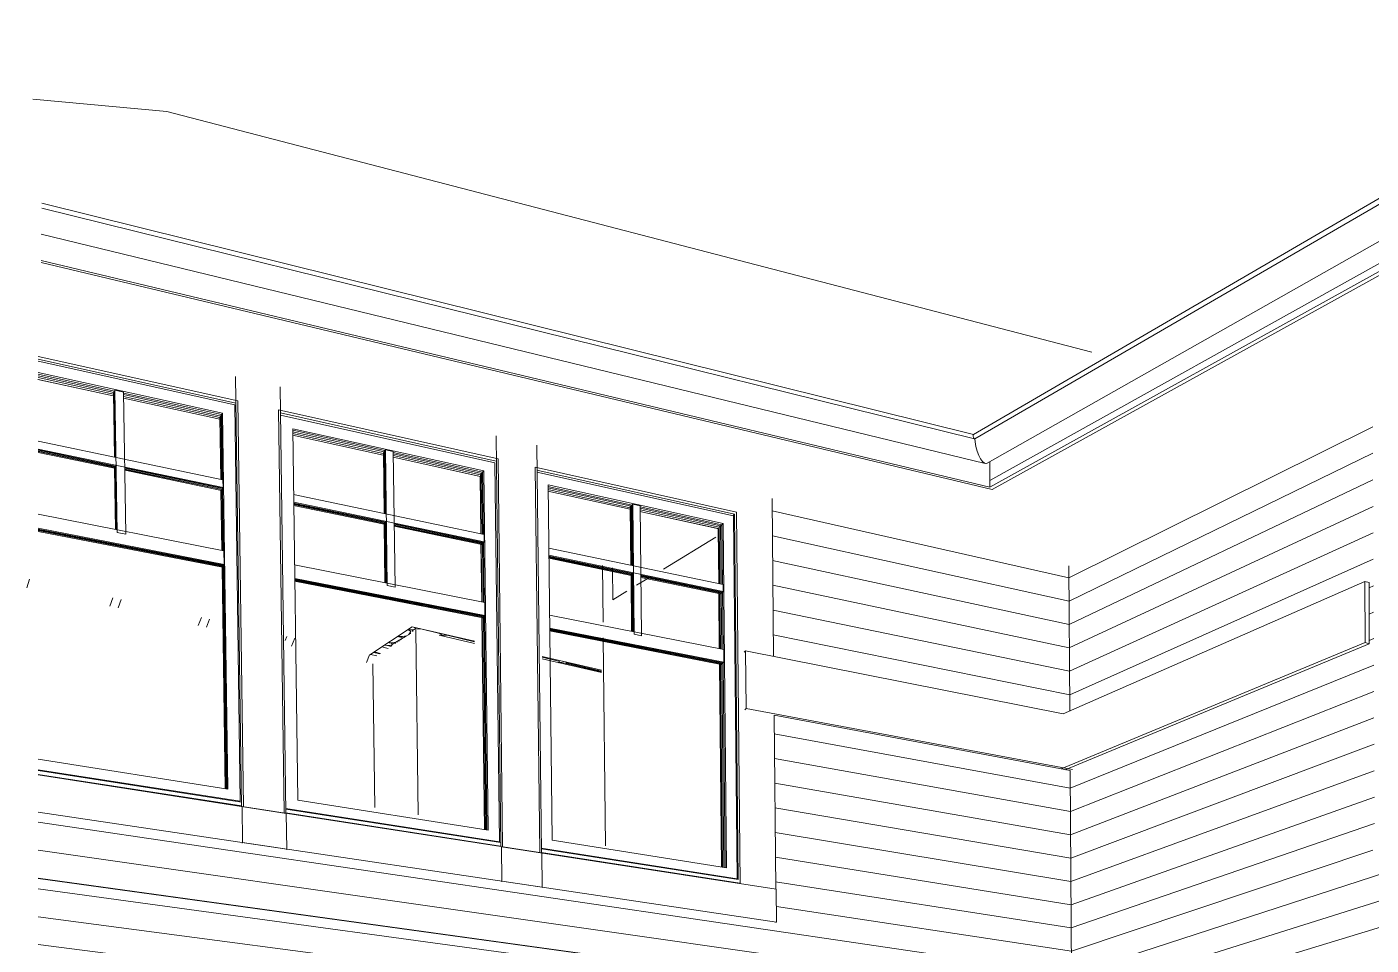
# Model space of a CAD drawing. Header units: inches. Extents: x 490.8 to 498.2, y -67.1 to -6.9.
# Drawn here: x 493.989 to 494.49, y -55.889 to -55.547 of the extents above; entities that cross this region are included whole.
import ezdxf

# ---------------------------------------------------------------- set-up
doc = ezdxf.new("R2010")
doc.units = ezdxf.units.IN
doc.header["$MEASUREMENT"] = 0
for name, color, linetype, lineweight in [('A-GLAZ', 151, 'Continuous', 13), ('A-ROOF', 132, 'Continuous', 13), ('A-ROOF-OTLN', 132, 'Continuous', 9), ('A-WALL', 113, 'Continuous', 13), ('A-WALL-PATT', 111, 'Continuous', 13), ('I-WALL', 2, 'Continuous', 13), ('S-BEAM', 12, 'Continuous', 9)]:
    doc.layers.add(name, color=color, linetype=linetype, lineweight=lineweight)

# ---------------------------------------------------------------- blocks, each defined once
blk = doc.blocks.new('FP_31-Back Patio1')
at = {"layer": 'A-WALL-PATT', "lineweight": 9}
for p, q in [((64.2271, -55.72735), (64.3376, -55.75219)), ((64.22719, -55.73658), (64.33766, -55.76091)), ((64.22728, -55.74581), (64.33772, -55.76963)), ((64.22736, -55.75503), (64.33778, -55.77834)), ((64.22745, -55.76425), (64.33785, -55.78705)), ((64.22754, -55.77347), (64.33791, -55.79576)), ((64.22789, -55.81029), (64.33815, -55.83055)), ((64.22797, -55.81949), (64.33821, -55.83924)), ((64.22806, -55.82868), (64.33827, -55.84792)), ((64.22815, -55.83787), (64.33833, -55.8566)), ((63.95379, -55.84328), (64.33863, -55.89996)), ((64.22824, -55.84705), (64.33839, -55.86528)), ((63.95379, -55.85368), (64.33869, -55.90862)), ((64.22832, -55.85623), (64.33845, -55.87396)), ((64.22841, -55.86541), (64.33851, -55.88263)), ((64.22872, -55.87462), (64.33857, -55.8913))]:
    blk.add_line(p, q, dxfattribs=at)
blk = doc.blocks.new('FP_45-Back Patio1')
at = {"layer": 'A-WALL-PATT', "lineweight": 9}
for p, q in [((64.3387, -55.93788), (64.57382, -55.87186)), ((64.33876, -55.94653), (64.44983, -55.91645)), ((64.33882, -55.95517), (64.44987, -55.92621)), ((64.33888, -55.96381), (64.44992, -55.93597)), ((64.33894, -55.97244), (64.44996, -55.94572)), ((64.339, -55.98107), (64.45, -55.95546)), ((64.33906, -55.9897), (64.45005, -55.9652)), ((64.33924, -56.01556), (64.45017, -55.9944)), ((64.3393, -56.02417), (64.45022, -56.00413)), ((64.33936, -56.03278), (64.45026, -56.01385)), ((64.33942, -56.04139), (64.4503, -56.02356)), ((64.33948, -56.04999), (64.45035, -56.03327)), ((64.33954, -56.05859), (64.45039, -56.04298)), ((64.3396, -56.06719), (64.45043, -56.05268)), ((64.33966, -56.07578), (64.45047, -56.06238)), ((64.33972, -56.08437), (64.45052, -56.07207)), ((64.33978, -56.09296), (64.45056, -56.08176)), ((64.33984, -56.10154), (64.4506, -56.09145)), ((64.3399, -56.11012), (64.45064, -56.10113)), ((64.33996, -56.1187), (64.45069, -56.1108)), ((64.34002, -56.12727), (64.45073, -56.12047)), ((64.34008, -56.13584), (64.45077, -56.13014)), ((64.34014, -56.1444), (64.45081, -56.13981)), ((64.3402, -56.15297), (64.45086, -56.14947)), ((64.34026, -56.16153), (64.4509, -56.15912))]:
    blk.add_line(p, q, dxfattribs=at)
blk = doc.blocks.new('FP_47-Back Patio1')
at = {"layer": 'A-WALL-PATT', "lineweight": 9}
for p, q in [((64.57163, -55.636), (64.57346, -55.63509)), ((64.57165, -55.64711), (64.57347, -55.64623)), ((64.57166, -55.65822), (64.57349, -55.65735)), ((64.57168, -55.66933), (64.57351, -55.66848)), ((64.5717, -55.68043), (64.57352, -55.67959)), ((64.57172, -55.69152), (64.57354, -55.69071)), ((64.3376, -55.75219), (64.45077, -55.696)), ((64.33766, -55.76091), (64.45081, -55.70588)), ((64.33772, -55.76963), (64.45086, -55.71575)), ((64.33778, -55.77834), (64.4509, -55.72562)), ((64.33784, -55.78705), (64.45094, -55.73548)), ((64.33791, -55.79576), (64.45099, -55.74534)), ((64.44938, -55.75592), (64.45103, -55.7552)), ((64.44942, -55.76575), (64.45107, -55.76505)), ((64.44946, -55.77558), (64.45112, -55.77489)), ((64.33815, -55.83055), (64.45116, -55.78474)), ((64.33821, -55.83924), (64.4512, -55.79457)), ((64.33827, -55.84792), (64.45124, -55.80441)), ((64.33833, -55.8566), (64.45129, -55.81423)), ((64.33839, -55.86528), (64.45133, -55.82406)), ((64.33863, -55.89996), (64.57375, -55.82361)), ((64.33845, -55.87396), (64.45137, -55.83388)), ((64.33869, -55.90862), (64.57377, -55.83465)), ((64.33851, -55.88263), (64.45142, -55.84369)), ((64.33875, -55.91728), (64.57378, -55.84568)), ((64.33857, -55.8913), (64.45082, -55.85371)), ((64.33862, -55.92599), (64.5738, -55.85671)), ((64.33868, -55.93464), (64.57382, -55.86773))]:
    blk.add_line(p, q, dxfattribs=at)
blk = doc.blocks.new('FP_57-Back Patio1')
at = {"layer": 'A-WALL-PATT', "lineweight": 9}
for p, q in [((63.95378, -55.86808), (64.33858, -55.92058)), ((63.95378, -55.87847), (64.33864, -55.92924)), ((63.95377, -55.88885), (64.3387, -55.93788)), ((64.22888, -55.93303), (64.33876, -55.94653)), ((64.22897, -55.94217), (64.33882, -55.95517)), ((64.22905, -55.95131), (64.33888, -55.96381)), ((64.22914, -55.96045), (64.33894, -55.97244)), ((64.22923, -55.96958), (64.339, -55.98107)), ((64.22931, -55.9787), (64.33906, -55.9897)), ((64.2303, -56.00612), (64.33924, -56.01556)), ((64.23038, -56.01523), (64.3393, -56.02417)), ((64.23047, -56.02434), (64.33936, -56.03278)), ((64.23055, -56.03344), (64.33942, -56.04139)), ((64.23064, -56.04254), (64.33948, -56.04999)), ((64.23073, -56.05163), (64.33954, -56.05859)), ((64.23081, -56.06072), (64.3396, -56.06719)), ((64.2309, -56.0698), (64.33966, -56.07578)), ((64.23098, -56.07889), (64.33972, -56.08437)), ((64.23107, -56.08796), (64.33978, -56.09296)), ((64.23116, -56.09704), (64.33984, -56.10154)), ((64.23124, -56.10611), (64.3399, -56.11012)), ((64.23133, -56.11518), (64.33996, -56.1187)), ((64.23141, -56.12424), (64.34002, -56.12727)), ((64.2315, -56.1333), (64.34008, -56.13584)), ((64.23158, -56.14235), (64.34014, -56.1444)), ((64.23167, -56.15141), (64.3402, -56.15297)), ((64.23176, -56.16045), (64.34026, -56.16153))]:
    blk.add_line(p, q, dxfattribs=at)
blk = doc.blocks.new('FP_58-Back Patio1')
at = {"layer": 'A-WALL-PATT', "lineweight": 9}
for p, q in [((64.08699, -55.77624), (64.0897, -55.7746)), ((64.0897, -55.7746), (64.08758, -55.7741)), ((64.08787, -55.77392), (64.08841, -55.77404)), ((64.08841, -55.77404), (64.08951, -55.77405)), ((64.08909, -55.77496), (64.08879, -55.77515)), ((64.08899, -55.7753), (64.08879, -55.77515)), ((64.08909, -55.77496), (64.0906, -55.77405)), ((64.08951, -55.77405), (64.0909, -55.77387)), ((64.0906, -55.77405), (64.09087, -55.77405)), ((64.0909, -55.77387), (64.09181, -55.77332)), ((64.09205, -55.77184), (64.09131, -55.77163)), ((64.09242, -55.77295), (64.09151, -55.7735)), ((64.0916, -55.77357), (64.09151, -55.7735)), ((64.09235, -55.77165), (64.09156, -55.77146)), ((64.09181, -55.77332), (64.09254, -55.77221)), ((64.09254, -55.77221), (64.09205, -55.77184)), ((64.09346, -55.77166), (64.09235, -55.77165)), ((64.09242, -55.77295), (64.09254, -55.77295)), ((64.09388, -55.77072), (64.093, -55.77051)), ((64.09376, -55.77147), (64.09315, -55.77184)), ((64.09315, -55.77184), (64.09334, -55.7724)), ((64.09438, -55.7711), (64.09346, -55.77166)), ((64.09517, -55.77129), (64.09376, -55.77147)), ((64.09438, -55.7711), (64.09388, -55.77072)), ((64.09517, -55.77129), (64.09628, -55.77129)), ((64.10341, -55.77299), (64.09628, -55.77129)), ((64.10389, -55.77336), (64.10341, -55.77299)), ((64.10389, -55.77336), (64.10437, -55.77373)), ((64.10409, -55.77389), (64.10468, -55.77354)), ((64.10437, -55.77373), (64.10409, -55.77389)), ((64.10468, -55.77354), (64.10578, -55.77355)), ((64.10578, -55.77355), (64.10657, -55.77373)), ((64.11621, -55.77602), (64.10657, -55.77373)), ((64.08102, -55.78055), (64.07868, -55.78001)), ((64.0813, -55.78037), (64.07895, -55.77983)), ((64.08406, -55.77855), (64.08171, -55.778)), ((64.08282, -55.77727), (64.08381, -55.7775)), ((64.08381, -55.7775), (64.0849, -55.7775)), ((64.08518, -55.77781), (64.08381, -55.7775)), ((64.08451, -55.77641), (64.0842, -55.77635)), ((64.0853, -55.77659), (64.08421, -55.77634)), ((64.0856, -55.77641), (64.08451, -55.77641)), ((64.0849, -55.7775), (64.0855, -55.77714)), ((64.08639, -55.7766), (64.0852, -55.77732)), ((64.0855, -55.77714), (64.0852, -55.77732)), ((64.08554, -55.77757), (64.0852, -55.77732)), ((64.08579, -55.77696), (64.0853, -55.77659)), ((64.0855, -55.77714), (64.08579, -55.77696)), ((64.0856, -55.77641), (64.08699, -55.77624)), ((64.08702, -55.7766), (64.08639, -55.7766)), ((64.08789, -55.77569), (64.08729, -55.77605)), ((64.08755, -55.77625), (64.08729, -55.77605)), ((64.08789, -55.77569), (64.08839, -55.77569)), ((64.11622, -55.77577), (64.11596, -55.77571)), ((64.07993, -55.78128), (64.07758, -55.78074)), ((64.1476, -55.78322), (64.14153, -55.78178)), ((64.14803, -55.78357), (64.14753, -55.78385)), ((64.14803, -55.78357), (64.1476, -55.78322)), ((64.14878, -55.78375), (64.14771, -55.78375)), ((64.14942, -55.7834), (64.14847, -55.78318)), ((64.16352, -55.78725), (64.14878, -55.78375)), ((64.14942, -55.7834), (64.14944, -55.7834)), ((64.15017, -55.78358), (64.15019, -55.78357)), ((64.1506, -55.78393), (64.15017, -55.78358)), ((64.16353, -55.787), (64.1506, -55.78393))]:
    blk.add_line(p, q, dxfattribs=at)

msp = doc.modelspace()

# ---------------------------------------------------------------- linework, layer by layer
at = {"layer": 'A-GLAZ', "lineweight": 9}
for p, q in [((493.99326, -55.66979), (494.06754, -55.68636)), ((494.0664, -55.68783), (493.99325, -55.67157)), ((493.99326, -55.67078), (494.0668, -55.68716)), ((494.02116, -55.6845), (493.99311, -55.67835)), ((494.02119, -55.6845), (493.99314, -55.67835)), ((494.02121, -55.68386), (493.99318, -55.6777)), ((493.9932, -55.67702), (494.02142, -55.68323)), ((494.02163, -55.68269), (493.99322, -55.67643)), ((494.02163, -55.68269), (493.99322, -55.67643)), ((493.99322, -55.67643), (494.02163, -55.68269)), ((493.99324, -55.67582), (494.06181, -55.69093)), ((494.06896, -55.83737), (494.06672, -55.67731)), ((494.06087, -55.69257), (494.02499, -55.68469)), ((494.02501, -55.68402), (494.06121, -55.69198)), ((494.0615, -55.69147), (494.02502, -55.68343)), ((494.0615, -55.69147), (494.02502, -55.68343)), ((494.02502, -55.68343), (494.0615, -55.69147)), ((494.08327, -55.68107), (494.08543, -55.83992)), ((494.06082, -55.6932), (494.02494, -55.68533)), ((494.06085, -55.6932), (494.02497, -55.68533)), ((494.06847, -55.83546), (494.0664, -55.68783)), ((494.06754, -55.68636), (494.06965, -55.83747)), ((494.08475, -55.83981), (494.0827, -55.68974)), ((494.0827, -55.68974), (494.16445, -55.70798)), ((494.06087, -55.69257), (494.0615, -55.69147)), ((494.0612, -55.71556), (494.06087, -55.69257)), ((494.0615, -55.69147), (494.06121, -55.69198)), ((494.06121, -55.69198), (494.06154, -55.71565)), ((494.06181, -55.69093), (494.0615, -55.69147)), ((494.06185, -55.71572), (494.0615, -55.69147)), ((494.06185, -55.71572), (494.0615, -55.69147)), ((494.0615, -55.69147), (494.06185, -55.71572)), ((494.06181, -55.69093), (494.06379, -55.83095)), ((494.0834, -55.69086), (494.16375, -55.70875)), ((494.16332, -55.70938), (494.0834, -55.69161)), ((494.12169, -55.70655), (494.08791, -55.69914)), ((494.12172, -55.70655), (494.08794, -55.69914)), ((494.12173, -55.70594), (494.08795, -55.69852)), ((494.08797, -55.69786), (494.12201, -55.70535)), ((494.12229, -55.70485), (494.08798, -55.6973)), ((494.12229, -55.70485), (494.08798, -55.6973)), ((494.08798, -55.6973), (494.12229, -55.70485)), ((494.08986, -55.83506), (494.08799, -55.6967)), ((494.08799, -55.6967), (494.15912, -55.71239)), ((494.16552, -55.85233), (494.16372, -55.69934)), ((494.17886, -55.70278), (494.1806, -55.85467)), ((494.15781, -55.71447), (494.1254, -55.70736)), ((494.1579, -55.71449), (494.12542, -55.70737)), ((494.15791, -55.71388), (494.12544, -55.70675)), ((494.12545, -55.70611), (494.15835, -55.71334)), ((494.15873, -55.71288), (494.12546, -55.70555)), ((494.15873, -55.71288), (494.12546, -55.70555)), ((494.12546, -55.70555), (494.15873, -55.71288)), ((494.16499, -55.8505), (494.16332, -55.70938)), ((494.16445, -55.70798), (494.16616, -55.85243)), ((494.15806, -55.7358), (494.15781, -55.71447)), ((494.15791, -55.71388), (494.15873, -55.71288)), ((494.15818, -55.73586), (494.15791, -55.71388)), ((494.15873, -55.71288), (494.15835, -55.71334)), ((494.15835, -55.71334), (494.15862, -55.73596)), ((494.15912, -55.71239), (494.15873, -55.71288)), ((494.159, -55.73606), (494.15873, -55.71288)), ((494.159, -55.73606), (494.15873, -55.71288)), ((494.15873, -55.71288), (494.159, -55.73606)), ((494.15912, -55.71239), (494.16072, -55.84622)), ((494.17997, -55.85457), (494.17833, -55.71108)), ((494.17833, -55.71108), (494.25324, -55.72779)), ((494.17896, -55.71214), (494.25256, -55.72853)), ((494.25212, -55.72913), (494.17896, -55.71286)), ((494.06157, -55.74205), (494.06125, -55.71964)), ((494.06159, -55.71928), (494.06192, -55.74213)), ((494.06222, -55.7422), (494.06189, -55.71891)), ((494.06222, -55.7422), (494.06189, -55.71891)), ((494.06189, -55.71891), (494.06222, -55.7422)), ((494.21366, -55.72673), (494.183, -55.72)), ((494.21368, -55.72673), (494.18303, -55.72)), ((494.2137, -55.72613), (494.18304, -55.7194)), ((494.18305, -55.71878), (494.21404, -55.72559)), ((494.21438, -55.72513), (494.18306, -55.71823)), ((494.21438, -55.72513), (494.18306, -55.71823)), ((494.18306, -55.71823), (494.21438, -55.72513)), ((494.18457, -55.84998), (494.18307, -55.71767)), ((494.18307, -55.71767), (494.24826, -55.73204)), ((494.26648, -55.72268), (494.26703, -55.78153)), ((494.24642, -55.73391), (494.21729, -55.72752)), ((494.2467, -55.73397), (494.21731, -55.72752)), ((494.21733, -55.72632), (494.24734, -55.73292)), ((494.24683, -55.73341), (494.21733, -55.72693)), ((494.24779, -55.73249), (494.21734, -55.72578)), ((494.24779, -55.73249), (494.21734, -55.72578)), ((494.21734, -55.72578), (494.24779, -55.73249)), ((494.25198, -55.72909), (494.25256, -55.72853)), ((494.25345, -55.86429), (494.25212, -55.72913)), ((494.25256, -55.72853), (494.25389, -55.8646)), ((494.25324, -55.72779), (494.25311, -55.72792)), ((494.25324, -55.72779), (494.25459, -55.86614)), ((494.24662, -55.75434), (494.24642, -55.73391)), ((494.24682, -55.73385), (494.2467, -55.73397)), ((494.2469, -55.75442), (494.2467, -55.73397)), ((494.24683, -55.73341), (494.24779, -55.73249)), ((494.24704, -55.75446), (494.24683, -55.73341)), ((494.24779, -55.73249), (494.24734, -55.73292)), ((494.24734, -55.73292), (494.24756, -55.75458)), ((494.24826, -55.73204), (494.24779, -55.73249)), ((494.24801, -55.75469), (494.24779, -55.73249)), ((494.24801, -55.75469), (494.24779, -55.73249)), ((494.24779, -55.73249), (494.24801, -55.75469)), ((494.24826, -55.73204), (494.24953, -55.86021)), ((494.15837, -55.76113), (494.15811, -55.7397)), ((494.15848, -55.76118), (494.15822, -55.73976)), ((494.15866, -55.73944), (494.15892, -55.76128)), ((494.15931, -55.76137), (494.15904, -55.7391)), ((494.15931, -55.76137), (494.15904, -55.7391)), ((494.15904, -55.7391), (494.15931, -55.76137)), ((494.06283, -55.83077), (494.06166, -55.74827)), ((494.062, -55.74793), (494.06317, -55.83084)), ((494.06347, -55.83089), (494.0623, -55.74758)), ((494.06347, -55.83089), (494.0623, -55.74758)), ((494.0623, -55.74758), (494.06347, -55.83089)), ((494.24686, -55.7786), (494.24666, -55.75808)), ((494.24714, -55.77867), (494.24694, -55.75815)), ((494.24728, -55.77871), (494.24708, -55.75819)), ((494.24759, -55.75791), (494.2478, -55.77883)), ((494.24825, -55.77893), (494.24804, -55.75761)), ((494.24825, -55.77893), (494.24804, -55.75761)), ((494.24804, -55.75761), (494.24825, -55.77893)), ((494.15938, -55.84596), (494.15844, -55.76707)), ((494.15949, -55.846), (494.15855, -55.76712)), ((494.15899, -55.76682), (494.15993, -55.84608)), ((494.16032, -55.84615), (494.15937, -55.76651)), ((494.16032, -55.84615), (494.15937, -55.76651)), ((494.15937, -55.76651), (494.16032, -55.84615)), ((494.24767, -55.85987), (494.24692, -55.78429)), ((494.24795, -55.85993), (494.2472, -55.78436)), ((494.24809, -55.85996), (494.24734, -55.78441)), ((494.24785, -55.78414), (494.2486, -55.86005)), ((494.24906, -55.86013), (494.2483, -55.78385)), ((494.24906, -55.86013), (494.2483, -55.78385)), ((494.2483, -55.78385), (494.24906, -55.86013)), ((494.26724, -55.80335), (494.26786, -55.8682)), ((494.06379, -55.83095), (493.9932, -55.81983)), ((493.9932, -55.82373), (494.06847, -55.83546)), ((494.06889, -55.83579), (493.99321, -55.82401)), ((493.99321, -55.82548), (494.06887, -55.83721)), ((493.99323, -55.82563), (494.0856, -55.83995)), ((494.06847, -55.83546), (494.06827, -55.8357)), ((494.16072, -55.84622), (494.08986, -55.83506)), ((494.08578, -55.85325), (493.99322, -55.83946)), ((494.0693, -55.8508), (494.06911, -55.83739)), ((494.06911, -55.83739), (494.1808, -55.85471)), ((494.0854, -55.8381), (494.16499, -55.8505)), ((494.16543, -55.85083), (494.08541, -55.83837)), ((494.08543, -55.83978), (494.16541, -55.85218)), ((494.0856, -55.83995), (494.08578, -55.85325)), ((494.24953, -55.86021), (494.18457, -55.84998)), ((494.06912, -55.851), (494.0693, -55.8508)), ((494.18094, -55.86743), (494.0693, -55.8508)), ((494.08578, -55.85325), (494.08559, -55.85345)), ((494.16499, -55.8505), (494.16475, -55.85071)), ((494.16587, -55.86518), (494.16572, -55.85237)), ((494.16572, -55.85237), (494.26809, -55.86824)), ((494.18057, -55.85293), (494.25345, -55.86429)), ((494.25389, -55.8646), (494.18058, -55.85319)), ((494.18059, -55.85453), (494.25446, -55.86599)), ((494.1808, -55.85471), (494.18094, -55.86743)), ((494.16564, -55.86537), (494.16587, -55.86518)), ((494.2682, -55.88042), (494.16587, -55.86518)), ((494.25345, -55.86429), (494.25316, -55.86448)), ((494.18094, -55.86743), (494.18071, -55.86761)), ((494.26809, -55.86824), (494.2682, -55.88042)), ((494.2682, -55.88042), (494.26793, -55.88059))]:
    msp.add_line(p, q, dxfattribs=at)
at = {"layer": 'A-GLAZ'}
for p, q in [((494.02122, -55.68353), (494.02137, -55.68321)), ((494.02157, -55.70727), (494.02122, -55.68353)), ((494.02137, -55.68321), (494.02173, -55.70731)), ((494.02142, -55.68323), (494.02137, -55.68321)), ((494.02142, -55.68311), (494.02157, -55.68279)), ((494.02178, -55.70733), (494.02142, -55.68311)), ((494.02157, -55.68279), (494.02194, -55.70737)), ((494.02162, -55.6828), (494.02157, -55.68279)), ((494.02163, -55.68269), (494.02178, -55.68237)), ((494.022, -55.70738), (494.02163, -55.68269)), ((494.02178, -55.68237), (494.02258, -55.73535)), ((494.02502, -55.68308), (494.02178, -55.68237)), ((494.02582, -55.73598), (494.02502, -55.68308)), ((493.99319, -55.70519), (494.02184, -55.71114)), ((494.02184, -55.71103), (493.9932, -55.70508)), ((494.02205, -55.71063), (493.99321, -55.70463)), ((493.99321, -55.70474), (494.02204, -55.71074)), ((494.06203, -55.71576), (493.99323, -55.70136)), ((493.99323, -55.7043), (494.06207, -55.71862)), ((494.12202, -55.70524), (494.12222, -55.70495)), ((494.12231, -55.72837), (494.12202, -55.70524)), ((494.12222, -55.70495), (494.12252, -55.72842)), ((494.12229, -55.70496), (494.12222, -55.70495)), ((494.12229, -55.70485), (494.1225, -55.70456)), ((494.1226, -55.72844), (494.12229, -55.70485)), ((494.1225, -55.70456), (494.12315, -55.75516)), ((494.12546, -55.70522), (494.1225, -55.70456)), ((494.12611, -55.75574), (494.12546, -55.70522)), ((494.02164, -55.71142), (493.99318, -55.70552)), ((494.12174, -55.70563), (494.12195, -55.70534)), ((494.12203, -55.7283), (494.12174, -55.70563)), ((494.12195, -55.70534), (494.12224, -55.72835)), ((494.12201, -55.70535), (494.12195, -55.70534)), ((494.02198, -55.73424), (494.02164, -55.71142)), ((494.02179, -55.71101), (494.02214, -55.73428)), ((494.02219, -55.73429), (494.02184, -55.71103)), ((494.02199, -55.71061), (494.02235, -55.73433)), ((494.0224, -55.73434), (494.02205, -55.71063)), ((494.02542, -55.71188), (494.0616, -55.71939)), ((494.06142, -55.71968), (494.02542, -55.71221)), ((494.06189, -55.71891), (494.02543, -55.71133)), ((494.02543, -55.71144), (494.06183, -55.71901)), ((494.06166, -55.71929), (494.02543, -55.71177)), ((494.0616, -55.71939), (494.06142, -55.71968)), ((494.0616, -55.71939), (494.0616, -55.71928)), ((494.06183, -55.71901), (494.06166, -55.71929)), ((494.06183, -55.71901), (494.06183, -55.71889)), ((494.06207, -55.71862), (494.06189, -55.71891)), ((494.06207, -55.71862), (494.06203, -55.71576)), ((494.15923, -55.73611), (494.08831, -55.72127)), ((494.12236, -55.7319), (494.08833, -55.72483)), ((494.08833, -55.72494), (494.12236, -55.73201)), ((494.12208, -55.73226), (494.08833, -55.72526)), ((494.12263, -55.73154), (494.08834, -55.72441)), ((494.08834, -55.72451), (494.12263, -55.73164)), ((494.08835, -55.72409), (494.15927, -55.73884)), ((494.21404, -55.72548), (494.21429, -55.72522)), ((494.21429, -55.72522), (494.21453, -55.74768)), ((494.21438, -55.72524), (494.21429, -55.72522)), ((494.21438, -55.72513), (494.21463, -55.72486)), ((494.21462, -55.7477), (494.21438, -55.72513)), ((494.21463, -55.72486), (494.21515, -55.77328)), ((494.21735, -55.72546), (494.21463, -55.72486)), ((494.0624, -55.74224), (493.99322, -55.72858)), ((494.2137, -55.72584), (494.21396, -55.72557)), ((494.21393, -55.74754), (494.2137, -55.72584)), ((494.21396, -55.72557), (494.21419, -55.7476)), ((494.21404, -55.72559), (494.21396, -55.72557)), ((494.21428, -55.74762), (494.21404, -55.72548)), ((494.21786, -55.77381), (494.21735, -55.72546)), ((494.06183, -55.7483), (493.99317, -55.73494)), ((493.99318, -55.73463), (494.062, -55.74803)), ((494.06206, -55.74794), (493.99319, -55.73453)), ((493.9932, -55.73421), (494.06224, -55.74767)), ((494.0623, -55.74758), (493.99321, -55.73411)), ((493.99322, -55.7338), (494.06247, -55.74731)), ((494.02258, -55.73535), (494.02582, -55.73598)), ((494.12236, -55.75406), (494.12208, -55.73226)), ((494.12229, -55.73188), (494.12257, -55.7541)), ((494.12264, -55.75412), (494.12236, -55.7319)), ((494.12256, -55.73152), (494.12285, -55.75417)), ((494.12292, -55.75418), (494.12263, -55.73154)), ((494.15844, -55.73981), (494.12578, -55.73303)), ((494.15874, -55.73946), (494.12579, -55.73261)), ((494.12579, -55.73272), (494.15866, -55.73954)), ((494.15904, -55.7391), (494.1258, -55.73219)), ((494.1258, -55.7323), (494.15896, -55.73919)), ((494.15866, -55.73954), (494.15844, -55.73981)), ((494.15866, -55.73954), (494.15866, -55.73944)), ((494.15896, -55.73919), (494.15874, -55.73946)), ((494.15896, -55.73919), (494.15896, -55.73909)), ((494.15927, -55.73884), (494.15904, -55.7391)), ((494.15927, -55.73884), (494.15923, -55.73611)), ((494.06247, -55.74731), (494.0624, -55.74224)), ((494.24828, -55.75475), (494.18333, -55.74115)), ((494.18334, -55.74467), (494.21431, -55.7511)), ((494.21398, -55.75133), (494.18334, -55.74498)), ((494.21465, -55.75066), (494.18335, -55.74416)), ((494.18335, -55.74426), (494.21465, -55.75077)), ((494.21431, -55.751), (494.18335, -55.74457)), ((494.18336, -55.74385), (494.24831, -55.75736)), ((494.062, -55.74803), (494.06183, -55.7483)), ((494.062, -55.74803), (494.062, -55.74793)), ((494.06224, -55.74767), (494.06206, -55.74794)), ((494.06224, -55.74767), (494.06224, -55.74757)), ((494.06247, -55.74731), (494.0623, -55.74758)), ((494.15954, -55.76142), (494.08866, -55.74743)), ((494.15876, -55.76717), (494.08871, -55.75354)), ((494.08872, -55.75284), (494.15929, -55.76659)), ((494.15906, -55.76684), (494.08872, -55.75314)), ((494.08872, -55.75324), (494.15899, -55.76692)), ((494.08873, -55.75244), (494.15959, -55.76626)), ((494.15937, -55.76651), (494.08873, -55.75274)), ((494.12315, -55.75516), (494.12611, -55.75574)), ((494.2142, -55.77219), (494.21398, -55.75133)), ((494.21423, -55.75098), (494.21445, -55.77224)), ((494.21454, -55.77226), (494.21431, -55.751)), ((494.21456, -55.75064), (494.2148, -55.77232)), ((494.21488, -55.77234), (494.21465, -55.75066)), ((494.2176, -55.75178), (494.24759, -55.75801)), ((494.24733, -55.75825), (494.2176, -55.75208)), ((494.24804, -55.75761), (494.21761, -55.75128)), ((494.21761, -55.75138), (494.24795, -55.75769)), ((494.24768, -55.75793), (494.21761, -55.75168)), ((494.24831, -55.75736), (494.24828, -55.75475)), ((494.24759, -55.75801), (494.24733, -55.75825)), ((494.24759, -55.75801), (494.24759, -55.75791)), ((494.24795, -55.75769), (494.24768, -55.75793)), ((494.24795, -55.75769), (494.24795, -55.75758)), ((494.24831, -55.75736), (494.24804, -55.75761)), ((494.15959, -55.76626), (494.15954, -55.76142)), ((494.15899, -55.76692), (494.15876, -55.76717)), ((494.15899, -55.76692), (494.15899, -55.76683)), ((494.15929, -55.76659), (494.15906, -55.76684)), ((494.15929, -55.76659), (494.15929, -55.76649)), ((494.15959, -55.76626), (494.15937, -55.76651)), ((494.24852, -55.77898), (494.18361, -55.76617)), ((494.24794, -55.78416), (494.18365, -55.77163)), ((494.18365, -55.77173), (494.24785, -55.78423)), ((494.24759, -55.78446), (494.18365, -55.77201)), ((494.2483, -55.78385), (494.18366, -55.77125)), ((494.18366, -55.77134), (494.24821, -55.78393)), ((494.18367, -55.77096), (494.24857, -55.78363)), ((494.21515, -55.77328), (494.21786, -55.77381)), ((494.24857, -55.78363), (494.24852, -55.77898)), ((494.24785, -55.78423), (494.24759, -55.78446)), ((494.24785, -55.78423), (494.24785, -55.78414)), ((494.24821, -55.78393), (494.24794, -55.78416)), ((494.24821, -55.78393), (494.24821, -55.78383)), ((494.24857, -55.78363), (494.2483, -55.78385))]:
    msp.add_line(p, q, dxfattribs=at)
at = {"layer": 'A-ROOF'}
for p, q in [((493.99125, -55.57394), (494.04115, -55.57854)), ((494.04115, -55.57854), (494.38553, -55.66823))]:
    msp.add_line(p, q, dxfattribs=at)
at = {"layer": 'A-ROOF-OTLN'}
for p, q in [((494.34152, -55.69887), (494.60219, -55.54708)), ((494.60233, -55.54944), (494.34196, -55.70047)), ((494.60376, -55.56406), (494.34659, -55.70958)), ((494.60261, -55.5738), (494.34765, -55.71595)), ((494.60409, -55.57624), (494.34766, -55.71843)), ((494.60434, -55.57785), (494.34848, -55.71932)), ((494.34188, -55.70049), (493.99451, -55.61455)), ((493.99452, -55.61271), (494.34156, -55.69884)), ((494.34591, -55.70969), (493.99438, -55.62421)), ((494.34848, -55.71932), (493.99428, -55.63484)), ((494.34766, -55.71843), (493.99431, -55.63403)), ((494.34759, -55.70889), (494.34766, -55.71843))]:
    msp.add_line(p, q, dxfattribs=at)
for points in [[(494.34196, -55.70047, 0), (494.34188, -55.70048, 0), (494.3418, -55.70044, 0), (494.34171, -55.70035, 0), (494.34163, -55.70021, 0), (494.34155, -55.70003, 0), (494.34148, -55.69984, 0), (494.34143, -55.69963, 0), (494.34141, -55.69942, 0), (494.3414, -55.69923, 0), (494.34142, -55.69907, 0), (494.34145, -55.69894, 0), (494.34151, -55.69887, 0), (494.34152, -55.69886, 0)], [(494.34151, -55.69887, 0), (494.34145, -55.69894, 0), (494.34142, -55.69907, 0), (494.3414, -55.69923, 0), (494.34141, -55.69942, 0), (494.34143, -55.69963, 0), (494.34148, -55.69984, 0), (494.34155, -55.70003, 0), (494.34163, -55.70021, 0), (494.34171, -55.70035, 0), (494.3418, -55.70044, 0), (494.34188, -55.70048, 0), (494.34196, -55.70047, 0)], [(494.3468, -55.70939, 0), (494.34624, -55.70969, 0), (494.34557, -55.70955, 0), (494.34486, -55.70897, 0), (494.34414, -55.70798, 0), (494.34346, -55.70665, 0), (494.34287, -55.70507, 0), (494.34242, -55.70335, 0), (494.34213, -55.70161, 0), (494.34203, -55.70045, 0)], [(494.34203, -55.70045, 0), (494.34213, -55.70161, 0), (494.34242, -55.70335, 0), (494.34287, -55.70507, 0), (494.34346, -55.70665, 0), (494.34414, -55.70798, 0), (494.34486, -55.70897, 0), (494.34557, -55.70955, 0), (494.34624, -55.70969, 0), (494.3468, -55.70939, 0)]]:
    msp.add_polyline3d(points, dxfattribs=at)
at = {"layer": 'A-WALL'}
for p, q in [((494.37699, -55.74783), (494.37737, -55.80171)), ((494.48728, -55.75355), (494.37485, -55.80288)), ((494.48738, -55.77637), (494.48728, -55.75355)), ((494.48728, -55.75355), (494.4888, -55.754)), ((494.4888, -55.754), (494.4889, -55.7768)), ((494.13251, -55.77045), (494.11675, -55.78091)), ((494.15564, -55.77577), (494.13251, -55.77045)), ((494.25613, -55.77995), (494.25667, -55.77949)), ((494.37485, -55.80288), (494.25667, -55.77949)), ((494.25667, -55.77949), (494.25688, -55.80092)), ((494.37416, -55.8234), (494.48738, -55.77637)), ((494.4889, -55.7768), (494.37571, -55.82369)), ((494.4889, -55.7768), (494.48738, -55.77637)), ((494.20295, -55.78664), (494.18095, -55.78158)), ((494.25634, -55.80135), (494.25688, -55.80092)), ((494.25688, -55.80092), (494.37836, -55.82368)), ((494.37752, -55.82403), (494.26724, -55.80339)), ((494.37752, -55.82403), (494.37817, -55.91728)), ((493.9932, -55.86408), (494.37817, -55.91728)), ((494.37798, -55.91734), (493.9932, -55.86418))]:
    msp.add_line(p, q, dxfattribs=at)
at = {"layer": 'I-WALL'}
for p, q in [((494.24555, -55.73714), (494.22604, -55.74897)), ((494.2036, -55.76874), (494.20337, -55.74771)), ((494.20706, -55.74853), (494.20719, -55.7604)), ((494.22148, -55.75173), (494.21608, -55.75501)), ((494.21241, -55.75724), (494.20719, -55.7604)), ((494.13474, -55.84046), (494.13388, -55.77168)), ((494.15563, -55.77667), (494.14247, -55.77365)), ((494.20451, -55.85199), (494.20366, -55.77457)), ((494.11788, -55.78431), (494.11857, -55.83772)), ((494.20294, -55.78752), (494.18094, -55.78247))]:
    msp.add_line(p, q, dxfattribs=at)
at = {"layer": 'S-BEAM'}
for p, q in [((493.99003, -55.75278), (493.989, -55.75594)), ((494.02096, -55.75965), (494.01989, -55.76274)), ((494.02411, -55.76035), (494.02302, -55.76343)), ((494.05397, -55.76698), (494.05284, -55.76999)), ((494.05701, -55.76765), (494.05587, -55.77066)), ((494.08585, -55.77405), (494.08522, -55.77562)), ((494.08878, -55.7747), (494.08759, -55.77765)), ((494.11665, -55.78089), (494.11542, -55.78377))]:
    msp.add_line(p, q, dxfattribs=at)

# ---------------------------------------------------------------- block references
at = {"layer": 'A-WALL', "lineweight": 9}
for name in ['FP_47-Back Patio1', 'FP_31-Back Patio1', 'FP_58-Back Patio1', 'FP_57-Back Patio1', 'FP_45-Back Patio1']:
    msp.add_blockref(name, (430.03942, 0), dxfattribs=at)

doc.saveas('drawing.dxf')
